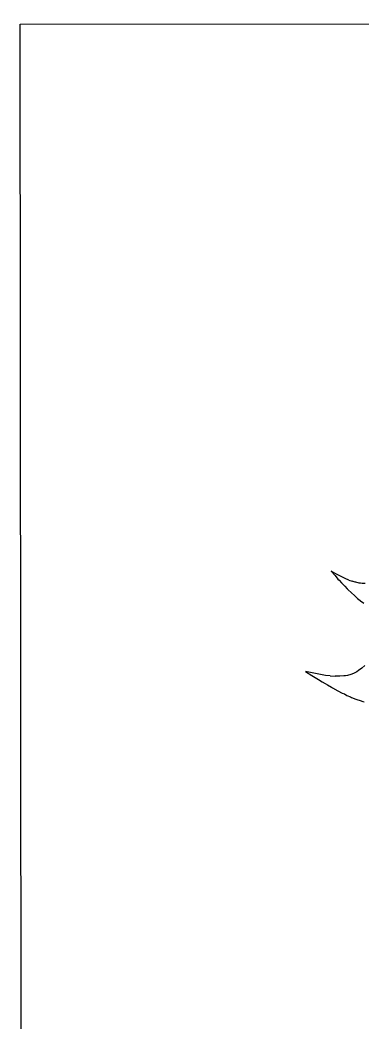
# Model space of a CAD drawing. Header units: metres. Extents: x 244.4 to 340.3, y -4.1 to 64.3.
# Drawn here: x 260.776 to 261.202, y 54.422 to 55.664 of the extents above; entities that cross this region are included whole.
import ezdxf

# ---------------------------------------------------------------- set-up
doc = ezdxf.new("R2010")
doc.units = ezdxf.units.M
doc.layers.add('Edges', color=7, linetype='Continuous')

msp = doc.modelspace()

# ---------------------------------------------------------------- linework, layer by layer
at = {"layer": 'Edges'}
for p, q in [((260.7763, 55.6592), (265.1009, 55.6643)), ((260.7826, 50.2923), (260.7763, 55.6592)), ((261.168, 54.9783), (261.1623, 54.9814)), ((261.1623, 54.9814), (261.1672, 54.976)), ((261.1672, 54.976), (261.1708, 54.9717)), ((261.1738, 54.9752), (261.168, 54.9783)), ((261.1708, 54.9717), (261.1721, 54.9705)), ((261.1721, 54.9705), (261.175, 54.9672)), ((261.1797, 54.9724), (261.1738, 54.9752)), ((261.1841, 54.9705), (261.1797, 54.9724)), ((261.1841, 54.9705), (261.1886, 54.9689)), ((261.1921, 54.9679), (261.1886, 54.9689)), ((261.175, 54.9672), (261.1772, 54.965)), ((261.1772, 54.965), (261.1791, 54.9629)), ((261.1791, 54.9629), (261.1823, 54.9597)), ((261.1823, 54.9597), (261.1831, 54.9588)), ((261.1831, 54.9588), (261.1875, 54.9546)), ((261.193, 54.9677), (261.1921, 54.9679)), ((261.197, 54.9668), (261.193, 54.9677)), ((261.1987, 54.9666), (261.197, 54.9668)), ((261.2008, 54.9664), (261.1987, 54.9666)), ((261.2044, 54.9663), (261.2008, 54.9664)), ((261.1875, 54.9546), (261.1911, 54.9512)), ((261.1911, 54.9512), (261.1928, 54.9498)), ((261.1928, 54.9498), (261.195, 54.9478)), ((261.195, 54.9478), (261.1982, 54.9453)), ((261.1982, 54.9453), (261.1989, 54.9446)), ((261.1989, 54.9446), (261.2028, 54.9417)), ((261.1387, 54.8555), (261.1304, 54.8573)), ((261.1304, 54.8573), (261.1385, 54.8523)), ((261.1962, 54.8584), (261.1941, 54.8569)), ((261.2002, 54.8615), (261.1962, 54.8584)), ((261.2042, 54.8644), (261.2002, 54.8615)), ((261.1385, 54.8523), (261.1446, 54.8485)), ((261.147, 54.8537), (261.1387, 54.8555)), ((261.1446, 54.8485), (261.1466, 54.8473)), ((261.1466, 54.8473), (261.1512, 54.8444)), ((261.1553, 54.8523), (261.147, 54.8537)), ((261.1612, 54.8516), (261.1553, 54.8523)), ((261.1612, 54.8516), (261.1673, 54.8512)), ((261.1718, 54.8512), (261.1673, 54.8512)), ((261.1729, 54.8512), (261.1718, 54.8512)), ((261.178, 54.8516), (261.1729, 54.8512)), ((261.18, 54.8519), (261.178, 54.8516)), ((261.1826, 54.8524), (261.18, 54.8519)), ((261.1869, 54.8535), (261.1826, 54.8524)), ((261.1881, 54.854), (261.1869, 54.8535)), ((261.1907, 54.855), (261.1881, 54.854)), ((261.1941, 54.8569), (261.1907, 54.855)), ((261.1512, 54.8444), (261.1547, 54.8424)), ((261.1547, 54.8424), (261.1577, 54.8405)), ((261.1577, 54.8405), (261.1628, 54.8377)), ((261.1628, 54.8377), (261.1641, 54.8369)), ((261.1641, 54.8369), (261.1708, 54.8333)), ((261.1708, 54.8333), (261.1762, 54.8304)), ((261.1762, 54.8304), (261.1787, 54.8293)), ((261.1787, 54.8293), (261.1819, 54.8276)), ((261.1819, 54.8276), (261.1865, 54.8257)), ((261.1865, 54.8257), (261.1876, 54.8251)), ((261.1876, 54.8251), (261.193, 54.823)), ((261.193, 54.823), (261.1942, 54.8226)), ((261.1942, 54.8226), (261.1982, 54.8211)), ((261.1982, 54.8211), (261.2017, 54.8201)), ((261.2017, 54.8201), (261.2033, 54.8196))]:
    msp.add_line(p, q, dxfattribs=at)

doc.saveas('drawing.dxf')
